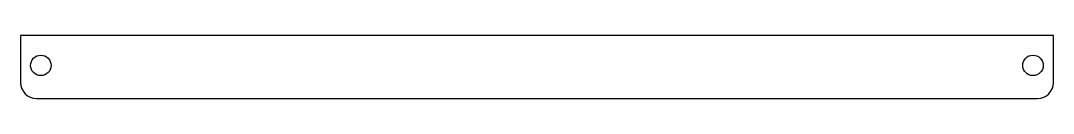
# Model space of a CAD drawing. Header units: millimetres. Extents: x -52 to 275, y -28 to -8.
import ezdxf

# ---------------------------------------------------------------- set-up
doc = ezdxf.new("R2010")
doc.units = ezdxf.units.MM

msp = doc.modelspace()

# ---------------------------------------------------------------- linework, layer by layer
at = {"color": 7, "linetype": 'Continuous', "lineweight": 25}
for p, q in [((274.62, -8.09), (-52.44, -8.09)), ((-52.44, -8.09), (-52.44, -23.09)), ((274.62, -23.09), (274.62, -8.09)), ((-47.44, -28.09), (269.62, -28.09))]:
    msp.add_line(p, q, dxfattribs=at)
for centre in [(-46.05, -17.59), (268.17, -17.59)]:
    msp.add_circle(centre, 3.25, dxfattribs=at)
for centre, start, end in [((-47.44, -23.09), 180, 270), ((269.62, -23.09), 270, 0)]:
    msp.add_arc(centre, 5, start, end, dxfattribs=at)

doc.saveas('drawing.dxf')
